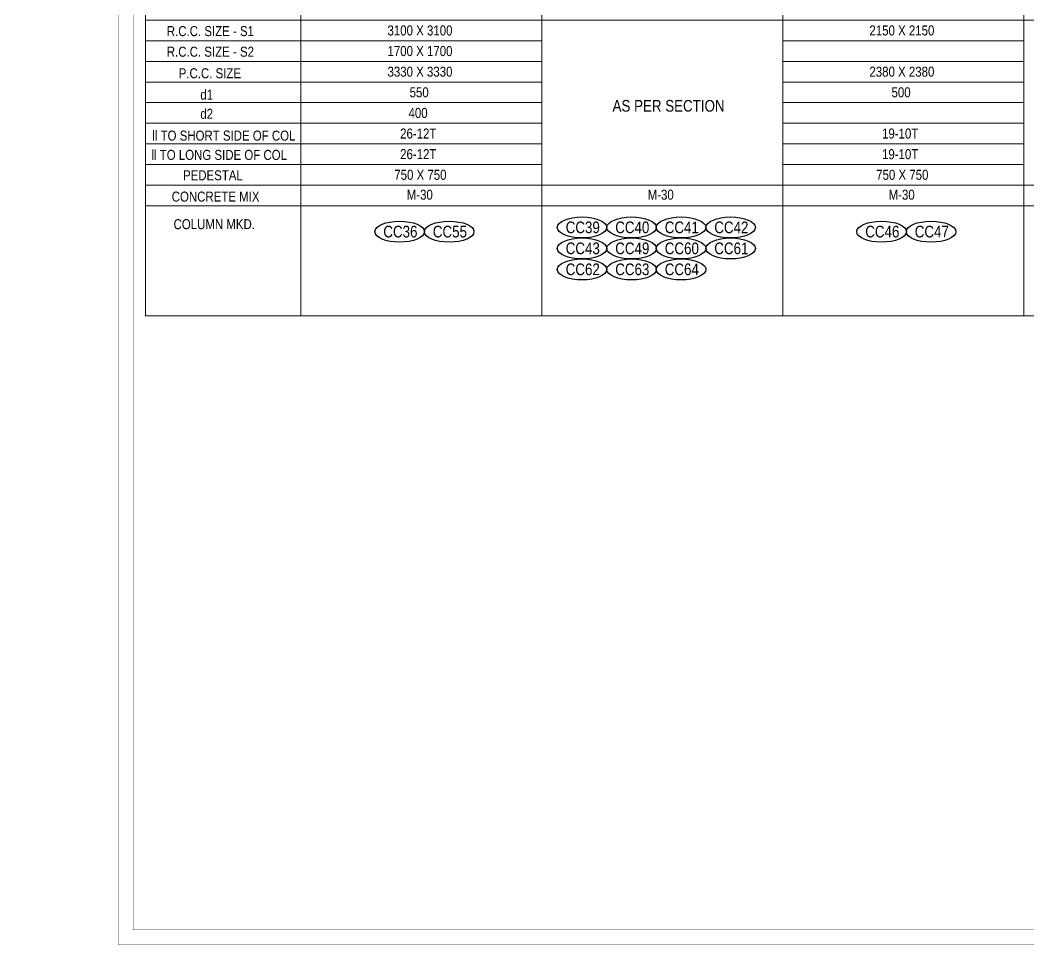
# Model space of a CAD drawing. Header units: millimetres. Extents: x 1112055 to 3390982, y -148532 to 766891.
# Drawn here: x 2231789 to 2262068, y 304999 to 332750 of the extents above; entities that cross this region are included whole.
import ezdxf
from ezdxf.enums import TextEntityAlignment as Align

# ---------------------------------------------------------------- set-up
doc = ezdxf.new("R2010")
doc.units = ezdxf.units.MM
doc.layers.add('B COLSCH', color=204, linetype='Continuous', lineweight=20)
doc.layers.add('B TITLE BLOCK', color=250, linetype='Continuous', lineweight=0)
doc.layers.add('B TEXT', color=7, linetype='Continuous')
doc.layers.add('TEXT', color=7, linetype='Continuous')
doc.styles.add('SWINC', font='swissc.ttf')

msp = doc.modelspace()

# ---------------------------------------------------------------- linework, layer by layer
at = {"layer": 'B COLSCH', "color": 250, "lineweight": 0}
for p, q in [((2235553.4, 383508.5), (2235553.4, 323875.2)), ((2240214, 382189.4), (2240214, 323875.2)), ((2247447.5, 382189.4), (2247447.5, 323875.2)), ((2254681, 382189.4), (2254681, 323875.2)), ((2261914.6, 382189.4), (2261914.6, 323875.2)), ((2235553.4, 332750.4), (2364668.6, 332750.4)), ((2235553.4, 332131.5), (2247447.5, 332131.5)), ((2254681, 332131.5), (2261914.6, 332131.5)), ((2235553.4, 331512.6), (2247447.5, 331512.6)), ((2254681, 331512.6), (2261914.6, 331512.6)), ((2235553.4, 330893.8), (2247447.5, 330893.8)), ((2254681, 330893.8), (2261914.6, 330893.8)), ((2235553.4, 330274.9), (2247447.5, 330274.9)), ((2254681, 330274.9), (2261914.6, 330274.9)), ((2235553.4, 329656.1), (2247447.5, 329656.1)), ((2254681, 329656.1), (2261914.6, 329656.1)), ((2235553.4, 329037.2), (2247447.5, 329037.2)), ((2254681, 329037.2), (2261914.6, 329037.2)), ((2235553.4, 328418.3), (2247447.5, 328418.3)), ((2254681, 328418.3), (2261914.6, 328418.3)), ((2235553.4, 327799.5), (2364668.6, 327799.5)), ((2235553.4, 327180.6), (2364668.6, 327180.6)), ((2235553.4, 323875.2), (2364668.6, 323875.2))]:
    msp.add_line(p, q, dxfattribs=at)
at = {"layer": 'B TEXT', "color": 250}
for centre in [(2243180.6, 326402), (2244667.5, 326402), (2248655.5, 326529.8), (2250142.3, 326529.8), (2251629.2, 326529.8), (2253116, 326529.8), (2257647.7, 326402), (2259134.6, 326402), (2248655.5, 325899.7), (2250142.3, 325899.7), (2251629.2, 325899.7), (2253116, 325899.7), (2248655.5, 325269.6), (2250142.3, 325269.6), (2251629.2, 325269.6)]:
    msp.add_ellipse(centre, major_axis=(743.4, 0), ratio=0.4237999, dxfattribs=at)
at = {"layer": 'B TITLE BLOCK', "color": 1, "const_width": 10.1}
msp.add_lwpolyline([(2234731.2, 384330.6), (2234731.2, 305004), (2378881.5, 305004), (2378881.5, 384330.6)], close=True, dxfattribs=at)
at = {"layer": 'B TITLE BLOCK', "color": 250, "lineweight": 0, "const_width": 10.1}
msp.add_lwpolyline([(2235179.6, 383882.2), (2235179.6, 305452.4), (2378433, 305452.4), (2378433, 383882.2)], close=True, dxfattribs=at)

# ---------------------------------------------------------------- texts
at = {"layer": 'B TEXT', "style": 'SWINC'}
for s, p in [('3100 X 3100', (2242816.3, 332202.3)), ('2150 X 2150', (2257283.4, 332202.3)), ('1700 X 1700', (2242816.3, 331583.4)), ('3330 X 3330', (2242816.3, 330964.5)), ('2380 X 2380', (2257283.4, 330964.5)), ('550', (2243480.2, 330345.7)), ('500', (2257947.3, 330345.7)), ('400', (2243447.1, 329726.8)), ('26-12T', (2243194.9, 329108)), ('19-10T', (2257662, 329108)), ('26-12T', (2243194.9, 328489.1)), ('19-10T', (2257662, 328489.1)), ('750 X 750', (2243019.8, 327870.2)), ('750 X 750', (2257486.9, 327870.2)), ('M-30', (2243392.7, 327272.9)), ('M-30', (2250626.2, 327272.9)), ('M-30', (2257859.8, 327272.9))]:
    msp.add_text(s, height=300, dxfattribs=at).set_placement(p, align=Align.BOTTOM_LEFT)
at = {"layer": 'B TEXT', "color": 6, "style": 'SWINC'}
for s, p in [('AS PER SECTION', (2249571.6, 330005.1)), ('CC36', (2242690.6, 326229.9)), ('CC55', (2244177.5, 326229.9)), ('CC39', (2248165.5, 326357.7)), ('CC40', (2249652.3, 326357.7)), ('CC41', (2251139.2, 326357.7)), ('CC42', (2252626, 326357.7)), ('CC46', (2257157.7, 326229.9)), ('CC47', (2258644.5, 326229.9)), ('CC43', (2248165.5, 325727.6)), ('CC49', (2249652.3, 325727.6)), ('CC60', (2251139.2, 325727.6)), ('CC61', (2252626, 325727.6)), ('CC62', (2248165.5, 325097.5)), ('CC63', (2249652.3, 325097.5)), ('CC64', (2251139.2, 325097.5))]:
    msp.add_text(s, height=350, dxfattribs=at).set_placement(p)
at = {"layer": 'B TEXT', "color": 1, "style": 'SWINC'}
msp.add_text('COLUMN MKD.', height=300, dxfattribs=at).set_placement((2236393.7, 326478.2))
at = {"layer": 'B TITLE BLOCK', "color": 251, "attachment_point": 2, "style": 'SWINC'}
for width, heights, insert, char_height in [(800798.623, [112641.5], (2368371.3, 320981.9), 306.257), (926435.836, [130313.8], (2511437.2, 309549.3), 354.305)]:
    msp.add_mtext_dynamic_manual_height_columns('\\pxsm1,qj;{\\fBankGothic Lt BT|b0|i0|c0|p34;BHOOMI\\P\\ps*,q*;\\fGost|b0|i0|c0|p2;\\H0.8x;- CONSULTANTS -\\C1; }', width=width, gutter_width=0, heights=heights, dxfattribs=dict(at, insert=insert, char_height=char_height))
at = {"layer": 'TEXT', "color": 1, "style": 'SWINC'}
for s, p in [('R.C.C. SIZE - S1', (2236191.3, 332182.5)), ('R.C.C. SIZE - S2', (2236191.3, 331563.7)), ('P.C.C. SIZE', (2236546.9, 330917.6)), ('d1', (2237196.7, 330276.2)), ('d2', (2237196.7, 329699.9)), ('ll TO SHORT SIDE OF COL', (2235755.9, 329046.1)), ('ll TO LONG SIDE OF COL', (2235730.7, 328467.3)), ('CONCRETE MIX', (2236338.5, 327215.6))]:
    msp.add_text(s, height=300, dxfattribs=at).set_placement(p, align=Align.BOTTOM_LEFT)
msp.add_text('PEDESTAL', height=300, dxfattribs=at).set_placement((2236677.3, 327944.8))

doc.saveas('drawing.dxf')
